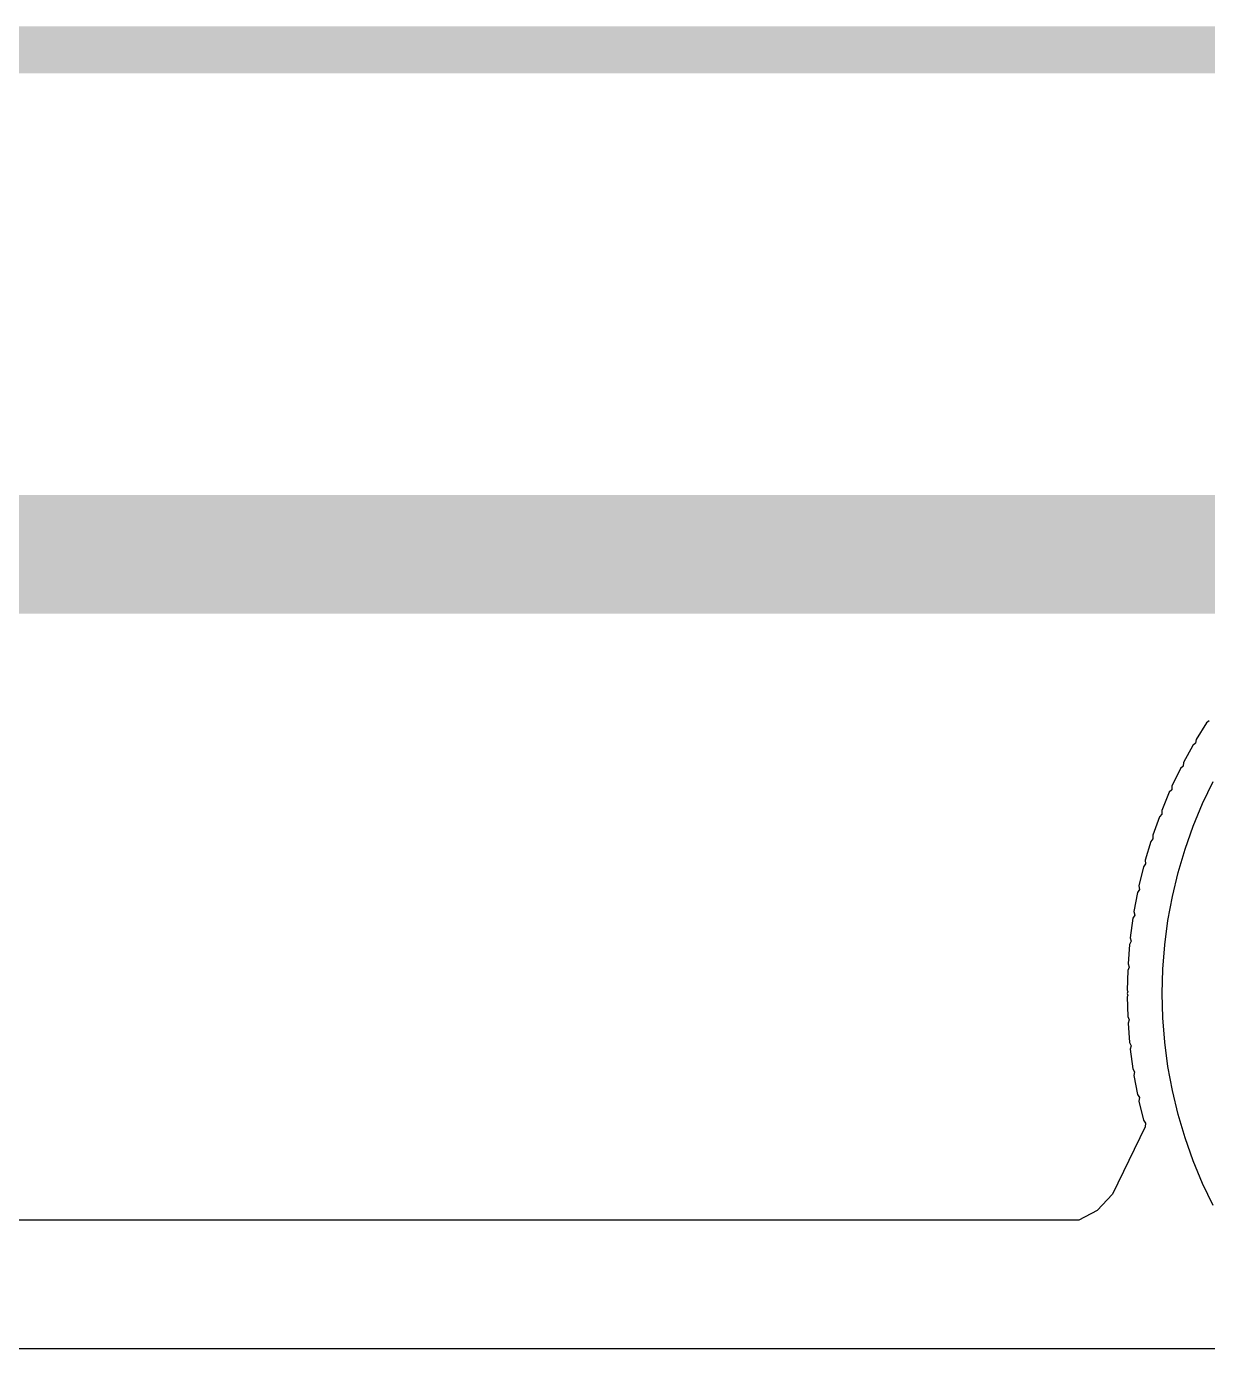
# Model space of a CAD drawing. Header units: inches. Extents: x 0.88 to 8.93, y 2.74 to 7.33.
# Drawn here: x 1.3002 to 1.3499, y 3.2382 to 3.2939 of the extents above; entities that cross this region are included whole.
import ezdxf

# ---------------------------------------------------------------- set-up
doc = ezdxf.new("R2010")
doc.units = ezdxf.units.IN
doc.header["$MEASUREMENT"] = 0
for name, color, linetype in [('Bottom Layer', 5, 'Continuous'), ('Bottom Solder', 6, 'Continuous'), ('Keep-Out Layer', 6, 'Continuous'), ('Mechanical 13', 56, 'Continuous'), ('Mechanical 15', 56, 'Continuous'), ('Top Layer', 1, 'Continuous'), ('Top Overlay', 2, 'Continuous'), ('Top Solder', 216, 'Continuous')]:
    doc.layers.add(name, color=color, linetype=linetype)

# ---------------------------------------------------------------- blocks, each defined once
blk = doc.blocks.new('AMPHENOL_12401598E4_2A_34')
at = {"layer": 'Bottom Solder'}
for p, q in [((-0.170605, -0.079007), (-0.171535, -0.078563)), ((-0.169653, -0.079401), (-0.170605, -0.079007)), ((-0.154592, -0.079007), (-0.155544, -0.079401)), ((-0.153662, -0.078563), (-0.154592, -0.079007)), ((-0.168682, -0.079745), (-0.169653, -0.079401)), ((-0.155544, -0.079401), (-0.156515, -0.079745)), ((-0.167693, -0.080038), (-0.168682, -0.079745)), ((-0.166691, -0.080279), (-0.167693, -0.080038)), ((-0.157504, -0.080038), (-0.158506, -0.080279)), ((-0.156515, -0.079745), (-0.157504, -0.080038)), ((-0.165678, -0.080466), (-0.166691, -0.080279)), ((-0.164656, -0.080601), (-0.165678, -0.080466)), ((-0.163629, -0.080682), (-0.164656, -0.080601)), ((-0.162598, -0.080709), (-0.163629, -0.080682)), ((-0.161568, -0.080682), (-0.162598, -0.080709)), ((-0.160541, -0.080601), (-0.161568, -0.080682)), ((-0.159519, -0.080466), (-0.160541, -0.080601)), ((-0.158506, -0.080279), (-0.159519, -0.080466))]:
    blk.add_line(p, q, dxfattribs=at)
at = {"layer": 'Keep-Out Layer'}
blk.add_line((-0.147638, -0.344488), (-0.147638, -0.076772), dxfattribs=at)
at = {"layer": 'Mechanical 13'}
blk.add_lwpolyline([(-0.181102, -0.377559, 0.005, 0.005, 0), (-0.181102, 0.033858, 0.005, 0.005, 0)], format="xyseb", dxfattribs=at)
at = {"layer": 'Mechanical 15'}
blk.add_lwpolyline([(-0.202362, -0.387402, 0.001969, 0.001969, 0), (-0.202362, 0.049606, 0.001969, 0.001969, 0)], format="xyseb", dxfattribs=at)
at = {"layer": 'Top Overlay'}
blk.add_lwpolyline([(-0.181102, -0.243307, 0.005, 0.005, 0), (-0.181102, -0.086614, 0.005, 0.005, 0)], format="xyseb", dxfattribs=at)
blk.add_lwpolyline([(-0.182352, -0.086614, 0.0025, 0.0025, 1), (-0.179852, -0.086614, 0.0025, 0.0025, 1)], format="xyseb", close=True, dxfattribs=at)
at = {"layer": 'Top Solder'}
for p, q in [((-0.170605, -0.079007), (-0.171535, -0.078563)), ((-0.169653, -0.079401), (-0.170605, -0.079007)), ((-0.154592, -0.079007), (-0.155544, -0.079401)), ((-0.153662, -0.078563), (-0.154592, -0.079007)), ((-0.168682, -0.079745), (-0.169653, -0.079401)), ((-0.155544, -0.079401), (-0.156515, -0.079745)), ((-0.167693, -0.080038), (-0.168682, -0.079745)), ((-0.166691, -0.080279), (-0.167693, -0.080038)), ((-0.157504, -0.080038), (-0.158506, -0.080279)), ((-0.156515, -0.079745), (-0.157504, -0.080038)), ((-0.165678, -0.080466), (-0.166691, -0.080279)), ((-0.164656, -0.080601), (-0.165678, -0.080466)), ((-0.163629, -0.080682), (-0.164656, -0.080601)), ((-0.162598, -0.080709), (-0.163629, -0.080682)), ((-0.161568, -0.080682), (-0.162598, -0.080709)), ((-0.160541, -0.080601), (-0.161568, -0.080682)), ((-0.159519, -0.080466), (-0.160541, -0.080601)), ((-0.158506, -0.080279), (-0.159519, -0.080466))]:
    blk.add_line(p, q, dxfattribs=at)

msp = doc.modelspace()

# ---------------------------------------------------------------- linework, layer by layer
at = {"layer": 'Bottom Layer'}
for p, q in [((1.349894, 3.264554), (1.349464, 3.263851)), ((1.350017, 3.264643), (1.349894, 3.264554)), ((1.349322, 3.263606), (1.348929, 3.262882)), ((1.34944, 3.263701), (1.349322, 3.263606)), ((1.349464, 3.263851), (1.34944, 3.263701)), ((1.348929, 3.262882), (1.348913, 3.262731)), ((1.348801, 3.26263), (1.348446, 3.261886)), ((1.348913, 3.262731), (1.348801, 3.26263)), ((1.348446, 3.261886), (1.348438, 3.261734)), ((1.34833, 3.261626), (1.348014, 3.260864)), ((1.348438, 3.261734), (1.34833, 3.261626)), ((1.348014, 3.260712), (1.347913, 3.260599)), ((1.348014, 3.260864), (1.348014, 3.260712)), ((1.347913, 3.260599), (1.347637, 3.259822)), ((1.34755, 3.259553), (1.347316, 3.258763)), ((1.347645, 3.259671), (1.34755, 3.259553)), ((1.347637, 3.259822), (1.347645, 3.259671)), ((1.347242, 3.258488), (1.34705, 3.257686)), ((1.347332, 3.258611), (1.347242, 3.258488)), ((1.347316, 3.258763), (1.347332, 3.258611)), ((1.346992, 3.257411), (1.346841, 3.2566)), ((1.347074, 3.257537), (1.346992, 3.257411)), ((1.34705, 3.257686), (1.347074, 3.257537)), ((1.346797, 3.256319), (1.346689, 3.255502)), ((1.346873, 3.256451), (1.346797, 3.256319)), ((1.346841, 3.2566), (1.346873, 3.256451)), ((1.346659, 3.25522), (1.346595, 3.254398)), ((1.346728, 3.255355), (1.346659, 3.25522)), ((1.346689, 3.255502), (1.346728, 3.255355)), ((1.34658, 3.254115), (1.346558, 3.253291)), ((1.346642, 3.254254), (1.34658, 3.254115)), ((1.346595, 3.254398), (1.346642, 3.254254)), ((1.346558, 3.253291), (1.346579, 3.253236)), ((1.346579, 3.253063), (1.346558, 3.253008)), ((1.346558, 3.253008), (1.34658, 3.252184)), ((1.346579, 3.253236), (1.346562, 3.253149)), ((1.346562, 3.253149), (1.346579, 3.253063)), ((1.34658, 3.252184), (1.346642, 3.252045)), ((1.346642, 3.252045), (1.346595, 3.2519)), ((1.346595, 3.2519), (1.346659, 3.251078)), ((1.346659, 3.251078), (1.346728, 3.250943)), ((1.346728, 3.250943), (1.346689, 3.250797)), ((1.346689, 3.250797), (1.346797, 3.24998)), ((1.346797, 3.24998), (1.346872, 3.249849)), ((1.346872, 3.249849), (1.346841, 3.2497)), ((1.346841, 3.2497), (1.346991, 3.248889)), ((1.346991, 3.248889), (1.347074, 3.248762)), ((1.347074, 3.248762), (1.34705, 3.248611)), ((1.34705, 3.248611), (1.347243, 3.24781)), ((1.347316, 3.247537), (1.345942, 3.24469)), ((1.347243, 3.24781), (1.347332, 3.247687)), ((1.347332, 3.247687), (1.347316, 3.247537)), ((1.345942, 3.24469), (1.345298, 3.244012)), ((1.345298, 3.244012), (1.344513, 3.243601)), ((1.344513, 3.243601), (1.168902, 3.243601))]:
    msp.add_line(p, q, dxfattribs=at)
at = {"layer": 'Top Layer'}
for p, q in [((1.349894, 3.264554), (1.349464, 3.263851)), ((1.350017, 3.264643), (1.349894, 3.264554)), ((1.349322, 3.263606), (1.348929, 3.262882)), ((1.34944, 3.263701), (1.349322, 3.263606)), ((1.349464, 3.263851), (1.34944, 3.263701)), ((1.348929, 3.262882), (1.348913, 3.262731)), ((1.348801, 3.26263), (1.348446, 3.261886)), ((1.348913, 3.262731), (1.348801, 3.26263)), ((1.348446, 3.261886), (1.348438, 3.261734)), ((1.34833, 3.261626), (1.348014, 3.260864)), ((1.348438, 3.261734), (1.34833, 3.261626)), ((1.348014, 3.260712), (1.347913, 3.260599)), ((1.348014, 3.260864), (1.348014, 3.260712)), ((1.347913, 3.260599), (1.347637, 3.259822)), ((1.34755, 3.259553), (1.347316, 3.258763)), ((1.347645, 3.259671), (1.34755, 3.259553)), ((1.347637, 3.259822), (1.347645, 3.259671)), ((1.347242, 3.258488), (1.34705, 3.257686)), ((1.347332, 3.258611), (1.347242, 3.258488)), ((1.347316, 3.258763), (1.347332, 3.258611)), ((1.346992, 3.257411), (1.346841, 3.2566)), ((1.347074, 3.257537), (1.346992, 3.257411)), ((1.34705, 3.257686), (1.347074, 3.257537)), ((1.346797, 3.256319), (1.346689, 3.255502)), ((1.346873, 3.256451), (1.346797, 3.256319)), ((1.346841, 3.2566), (1.346873, 3.256451)), ((1.346659, 3.25522), (1.346595, 3.254398)), ((1.346728, 3.255355), (1.346659, 3.25522)), ((1.346689, 3.255502), (1.346728, 3.255355)), ((1.34658, 3.254115), (1.346558, 3.253291)), ((1.346642, 3.254254), (1.34658, 3.254115)), ((1.346595, 3.254398), (1.346642, 3.254254)), ((1.346558, 3.253291), (1.346579, 3.253236)), ((1.346579, 3.253063), (1.346558, 3.253008)), ((1.346558, 3.253008), (1.34658, 3.252184)), ((1.346579, 3.253236), (1.346562, 3.253149)), ((1.346562, 3.253149), (1.346579, 3.253063)), ((1.34658, 3.252184), (1.346642, 3.252045)), ((1.346642, 3.252045), (1.346595, 3.2519)), ((1.346595, 3.2519), (1.346659, 3.251078)), ((1.346659, 3.251078), (1.346728, 3.250943)), ((1.346728, 3.250943), (1.346689, 3.250797)), ((1.346689, 3.250797), (1.346797, 3.24998)), ((1.346797, 3.24998), (1.346872, 3.249849)), ((1.346872, 3.249849), (1.346841, 3.2497)), ((1.346841, 3.2497), (1.346991, 3.248889)), ((1.346991, 3.248889), (1.347074, 3.248762)), ((1.347074, 3.248762), (1.34705, 3.248611)), ((1.34705, 3.248611), (1.347243, 3.24781)), ((1.347316, 3.247537), (1.345942, 3.24469)), ((1.347243, 3.24781), (1.347332, 3.247687)), ((1.347332, 3.247687), (1.347316, 3.247537)), ((1.345942, 3.24469), (1.345298, 3.244012)), ((1.345298, 3.244012), (1.344513, 3.243601)), ((1.344513, 3.243601), (1.168902, 3.243601))]:
    msp.add_line(p, q, dxfattribs=at)

# ---------------------------------------------------------------- block references
at = {"rotation": 270}
msp.add_blockref('AMPHENOL_12401598E4_2A_34', (1.42874, 3.090551), dxfattribs=at)

doc.saveas('drawing.dxf')
